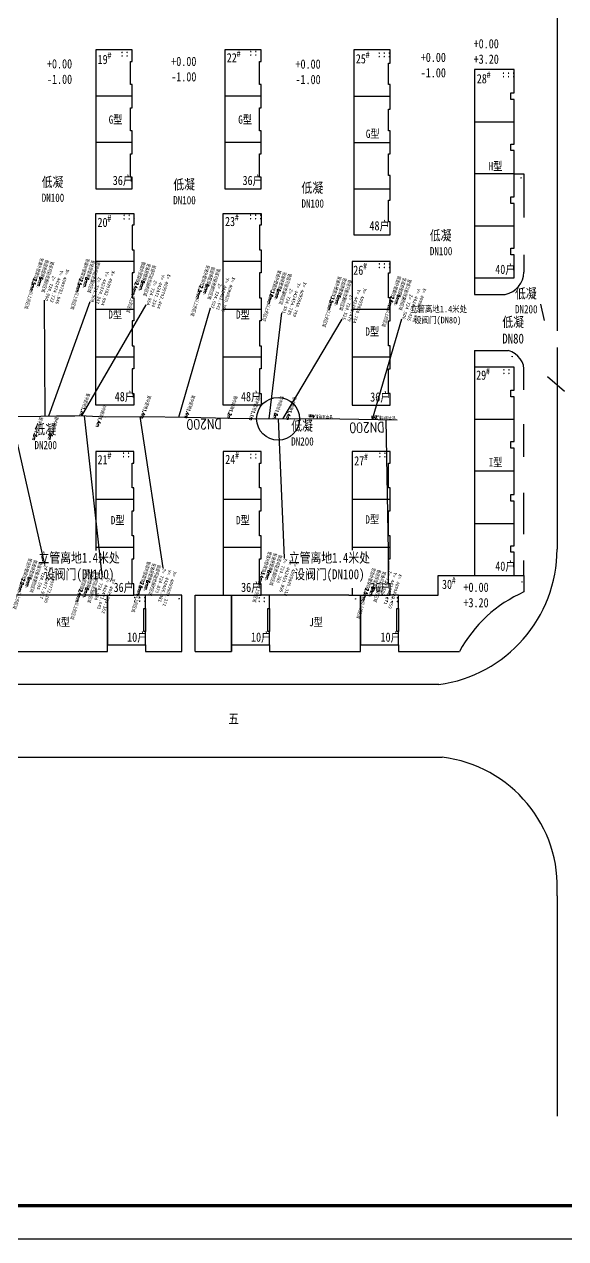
# Model space of a CAD drawing. Header units: millimetres. Extents: x 592308 to 1670214, y 1616300 to 2210300.
# Drawn here: x 1081300 to 1245091, y 1616300 to 1983646 of the extents above; entities that cross this region are included whole.
import ezdxf
from ezdxf.enums import TextEntityAlignment as Align

# ---------------------------------------------------------------- set-up
doc = ezdxf.new("R2010")
doc.units = ezdxf.units.MM
doc.header["$LTSCALE"] = 1000
doc.layers.get('0').update_dxf_attribs({"color": 1})
for name, color, linetype in [('JMD', 6, 'Continuous'), ('O-TY', 7, 'Continuous'), ('管中埋深', 3, 'Continuous')]:
    doc.layers.add(name, color=color, linetype=linetype)
doc.styles.add('HZ', font='rs.shx', dxfattribs={"width": 0.8, "bigfont": 'hztxt.shx'})
doc.dimstyles.get("Standard").update_dxf_attribs({"dimtxt": 0.18, "dimasz": 0.18, "dimexe": 0.18, "dimexo": 0.0625, "dimgap": 0.09, "dimtad": 0, "dimtih": 1, "dimtoh": 1, "dimdec": 4, "dimzin": 0, "dimdsep": 46, "dimtxsty": 'Standard', "dimcen": 0.09, "dimadec": 0, "dimazin": 0, "dimtfac": 1, "dimtdec": 4, "dimtofl": 0, "dimtmove": 0, "dimatfit": 3, "dimfxl": 0, "dimtolj": 1, "dimtzin": 0, "dimarcsym": 0})

msp = doc.modelspace()

# ---------------------------------------------------------------- linework, layer by layer
at = {"linetype": 'Continuous'}
for p, q in [((1079287, 1864970, -715), (1086332, 1865083, -315)), ((1086332, 1865083, -315), (1091062, 1865242, -315)), ((1091062, 1865242, -315), (1096589, 1865183, -335)), ((1096589, 1865183, -335), (1098152, 1865261, 735)), ((1098152, 1865261, -265), (1105729, 1864941, -55)), ((1105729, 1864941, -55), (1117467, 1865031, -375)), ((1117467, 1865031, -375), (1130306, 1864818, -275)), ((1130306, 1864818, -295), (1143586, 1864506, -175)), ((1143586, 1864506, -175), (1150370, 1864425, -295)), ((1150370, 1864425, -295), (1157494, 1864298, -885)), ((1157494, 1864298, -885), (1161692, 1864447, -495)), ((1161692, 1864447, -495), (1176742, 1864342, -715)), ((1176742, 1864342, -715), (1194056, 1864022, -705))]:
    msp.add_line(p, q, dxfattribs=at)
at = {"color": 7}
msp.add_line((592308, 1616300), (1670214, 1616300), dxfattribs=at)
at = {"color": 7, "const_width": 1000}
msp.add_lwpolyline([(1660608, 2200300), (602308, 2200300), (602308, 1626300), (1660608, 1626300)], close=True, dxfattribs=at)
at = {"linetype": 'Continuous'}
msp.add_circle((1158068, 1864319, -832), 6473, dxfattribs=at)
at = {"layer": 'O-TY', "color": 7}
for p, q in [((1242464, 2025652), (1242464, 1890968)), ((1113964, 1975923), (1102964, 1975923)), ((1102964, 1975923), (1102964, 1933923)), ((1113964, 1972423), (1113964, 1975923)), ((1141964, 1975923), (1141964, 1933923)), ((1152964, 1975923), (1141964, 1975923)), ((1152964, 1972423), (1152964, 1975923)), ((1180964, 1975923), (1180964, 1919923)), ((1191964, 1975923), (1180964, 1975923)), ((1191964, 1971923), (1191964, 1975923)), ((1113464, 1972423), (1113964, 1972423)), ((1113464, 1965423), (1113464, 1972423)), ((1152464, 1965423), (1152464, 1972423)), ((1152464, 1972423), (1152964, 1972423)), ((1191464, 1965423), (1191464, 1971923)), ((1191464, 1971923), (1191964, 1971923)), ((1229464, 1969923), (1217464, 1969923)), ((1217464, 1969923), (1217464, 1906923)), ((1229464, 1962923), (1229464, 1969923)), ((1113964, 1965423), (1113464, 1965423)), ((1113964, 1961923), (1113964, 1965423)), ((1152964, 1965423), (1152464, 1965423)), ((1152964, 1961923), (1152964, 1965423)), ((1191964, 1965423), (1191464, 1965423)), ((1191964, 1957923), (1191964, 1965423)), ((1113964, 1961923), (1102964, 1961923)), ((1113964, 1958423), (1113964, 1961923)), ((1152964, 1961923), (1141964, 1961923)), ((1152964, 1958423), (1152964, 1961923)), ((1180964, 1961923), (1191964, 1961923)), ((1228464, 1960923), (1228464, 1962923)), ((1228464, 1962923), (1229464, 1962923)), ((1113464, 1958423), (1113964, 1958423)), ((1113464, 1951423), (1113464, 1958423)), ((1152464, 1951423), (1152464, 1958423)), ((1152464, 1958423), (1152964, 1958423)), ((1229464, 1960923), (1228464, 1960923)), ((1229464, 1947423), (1229464, 1960923)), ((1191464, 1951423), (1191464, 1957923)), ((1191464, 1957923), (1191964, 1957923)), ((1113964, 1951423), (1113464, 1951423)), ((1113964, 1947923), (1113964, 1951423)), ((1152964, 1951423), (1152464, 1951423)), ((1152964, 1947923), (1152964, 1951423)), ((1191964, 1951423), (1191464, 1951423)), ((1191964, 1944423), (1191964, 1951423)), ((1217464, 1954173), (1229464, 1954173)), ((1113964, 1947923), (1102964, 1947923)), ((1113964, 1944423), (1113964, 1947923)), ((1152964, 1947923), (1141964, 1947923)), ((1152964, 1944423), (1152964, 1947923)), ((1180964, 1947923), (1191964, 1947923)), ((1228464, 1945423), (1228464, 1947423)), ((1228464, 1947423), (1229464, 1947423)), ((1113464, 1944423), (1113964, 1944423)), ((1113464, 1937423), (1113464, 1944423)), ((1152464, 1937423), (1152464, 1944423)), ((1152464, 1944423), (1152964, 1944423)), ((1191464, 1937923), (1191464, 1944423)), ((1191464, 1944423), (1191964, 1944423)), ((1229464, 1945423), (1228464, 1945423)), ((1229464, 1938423), (1229464, 1945423)), ((1113964, 1937423), (1113464, 1937423)), ((1113964, 1933923), (1113964, 1937423)), ((1152964, 1937423), (1152464, 1937423)), ((1152964, 1933923), (1152964, 1937423)), ((1191964, 1937923), (1191464, 1937923)), ((1191964, 1930423), (1191964, 1937923)), ((1229464, 1938423), (1217464, 1938423)), ((1229464, 1931423), (1229464, 1938423)), ((1229464, 1938423), (1232464, 1938423)), ((1232464, 1938423), (1232464, 1925191)), ((1102964, 1933923), (1113964, 1933923)), ((1141964, 1933923), (1152964, 1933923)), ((1180964, 1933923), (1191964, 1933923)), ((1191464, 1923923), (1191464, 1930423)), ((1191464, 1930423), (1191964, 1930423)), ((1228464, 1929423), (1228464, 1931423)), ((1228464, 1931423), (1229464, 1931423)), ((1229464, 1929423), (1228464, 1929423)), ((1229464, 1915923), (1229464, 1929423)), ((1102964, 1868423), (1102964, 1926423)), ((1102964, 1926423), (1114464, 1926423)), ((1114464, 1926423), (1114464, 1922923)), ((1141464, 1926423), (1152964, 1926423)), ((1141464, 1868423), (1141464, 1926423)), ((1152964, 1926423), (1152964, 1922923)), ((1114464, 1922923), (1113964, 1922923)), ((1113964, 1922923), (1113964, 1915423)), ((1152464, 1922923), (1152464, 1915423)), ((1152964, 1922923), (1152464, 1922923)), ((1191964, 1923923), (1191464, 1923923)), ((1191964, 1919923), (1191964, 1923923)), ((1217464, 1922673), (1229464, 1922673)), ((1180964, 1919923), (1191964, 1919923)), ((1113964, 1915423), (1114464, 1915423)), ((1114464, 1915423), (1114464, 1911923)), ((1152464, 1915423), (1152964, 1915423)), ((1152964, 1915423), (1152964, 1911923)), ((1228464, 1913923), (1228464, 1915923)), ((1228464, 1915923), (1229464, 1915923)), ((1229464, 1913923), (1228464, 1913923)), ((1229464, 1906923), (1229464, 1913923)), ((1114464, 1911923), (1102964, 1911923)), ((1114464, 1911923), (1114464, 1908423)), ((1152964, 1911923), (1141464, 1911923)), ((1152964, 1911923), (1152964, 1908423)), ((1180464, 1911923), (1180464, 1868423)), ((1191964, 1911923), (1180464, 1911923)), ((1191964, 1908423), (1191964, 1911923)), ((1232464, 1913868), (1232464, 1908707)), ((1114464, 1908423), (1113964, 1908423)), ((1113964, 1908423), (1113964, 1900923)), ((1152464, 1908423), (1152464, 1900923)), ((1152964, 1908423), (1152464, 1908423)), ((1191464, 1900923), (1191464, 1908423)), ((1191464, 1908423), (1191964, 1908423)), ((1217464, 1906923), (1229464, 1906923)), ((1217464, 1906923), (1217464, 1901923)), ((1113964, 1900923), (1114464, 1900923)), ((1114464, 1900923), (1114464, 1897423)), ((1152464, 1900923), (1152964, 1900923)), ((1152964, 1900923), (1152964, 1897423)), ((1191964, 1900923), (1191464, 1900923)), ((1191964, 1897423), (1191964, 1900923)), ((1217464, 1901923), (1226821, 1901923)), ((1114464, 1897423), (1102964, 1897423)), ((1114464, 1897423), (1114464, 1893923)), ((1152964, 1897423), (1141464, 1897423)), ((1152964, 1897423), (1152964, 1893923)), ((1191964, 1897423), (1180464, 1897423)), ((1191964, 1893923), (1191964, 1897423)), ((1237438, 1898963), (1238538, 1894013)), ((1114464, 1893923), (1113964, 1893923)), ((1113964, 1893923), (1113964, 1886423)), ((1152464, 1893923), (1152464, 1886423)), ((1152964, 1893923), (1152464, 1893923)), ((1191464, 1886423), (1191464, 1893923)), ((1191464, 1893923), (1191964, 1893923)), ((1113964, 1886423), (1114464, 1886423)), ((1114464, 1886423), (1114464, 1882923)), ((1152464, 1886423), (1152964, 1886423)), ((1152964, 1886423), (1152964, 1882923)), ((1191964, 1886423), (1191464, 1886423)), ((1191964, 1882923), (1191964, 1886423)), ((1217464, 1884923), (1217464, 1879923)), ((1217464, 1884923), (1227743, 1884923)), ((1242464, 1885928), (1242464, 1824861)), ((1114464, 1882923), (1102964, 1882923)), ((1114464, 1882923), (1114464, 1879423)), ((1152964, 1882923), (1141464, 1882923)), ((1152964, 1882923), (1152964, 1879423)), ((1191964, 1882923), (1180464, 1882923)), ((1191964, 1879423), (1191964, 1882923)), ((1114464, 1879423), (1113964, 1879423)), ((1113964, 1879423), (1113964, 1871923)), ((1152464, 1879423), (1152464, 1871923)), ((1152964, 1879423), (1152464, 1879423)), ((1191464, 1871923), (1191464, 1879423)), ((1191464, 1879423), (1191964, 1879423)), ((1217464, 1879923), (1217464, 1816923)), ((1229464, 1879923), (1217464, 1879923)), ((1229464, 1872923), (1229464, 1879923)), ((1232464, 1873122), (1232464, 1878247)), ((1239586, 1877128), (1244749, 1872657)), ((1113964, 1871923), (1114464, 1871923)), ((1114464, 1871923), (1114464, 1868423)), ((1152464, 1871923), (1152964, 1871923)), ((1152964, 1871923), (1152964, 1868423)), ((1191964, 1871923), (1191464, 1871923)), ((1191964, 1868423), (1191964, 1871923)), ((1228464, 1872923), (1229464, 1872923)), ((1228464, 1870923), (1228464, 1872923)), ((1229464, 1870923), (1228464, 1870923)), ((1229464, 1857423), (1229464, 1870923)), ((1114464, 1868423), (1102964, 1868423)), ((1152964, 1868423), (1141464, 1868423)), ((1180464, 1868423), (1191964, 1868423)), ((1217464, 1864173), (1229464, 1864173)), ((1232464, 1852780), (1232464, 1862736)), ((1228464, 1857423), (1229464, 1857423)), ((1228464, 1855423), (1228464, 1857423)), ((1229464, 1855423), (1228464, 1855423)), ((1229464, 1848423), (1229464, 1855423)), ((1114464, 1854423), (1102964, 1854423)), ((1102964, 1854423), (1102964, 1824471)), ((1114464, 1850923), (1114464, 1854423)), ((1141464, 1854423), (1141464, 1810923)), ((1152964, 1854423), (1141464, 1854423)), ((1152964, 1850923), (1152964, 1854423)), ((1191964, 1854423), (1180464, 1854423)), ((1180464, 1854423), (1180464, 1824586)), ((1191964, 1850923), (1191964, 1854423)), ((1113964, 1850923), (1114464, 1850923)), ((1113964, 1843423), (1113964, 1850923)), ((1152464, 1843423), (1152464, 1850923)), ((1152464, 1850923), (1152964, 1850923)), ((1191464, 1850923), (1191964, 1850923)), ((1191464, 1843423), (1191464, 1850923)), ((1229464, 1848423), (1217464, 1848423)), ((1229464, 1841423), (1229464, 1848423)), ((1114464, 1843423), (1113964, 1843423)), ((1114464, 1839923), (1114464, 1843423)), ((1152964, 1843423), (1152464, 1843423)), ((1152964, 1839923), (1152964, 1843423)), ((1191964, 1843423), (1191464, 1843423)), ((1191964, 1839923), (1191964, 1843423)), ((1228464, 1841423), (1229464, 1841423)), ((1228464, 1839423), (1228464, 1841423)), ((1232464, 1829403), (1232464, 1841952)), ((1114464, 1839923), (1102964, 1839923)), ((1114464, 1836423), (1114464, 1839923)), ((1152964, 1839923), (1141464, 1839923)), ((1152964, 1836423), (1152964, 1839923)), ((1191964, 1839923), (1180464, 1839923)), ((1191964, 1836423), (1191964, 1839923)), ((1229464, 1839423), (1228464, 1839423)), ((1229464, 1825923), (1229464, 1839423)), ((1113964, 1836423), (1114464, 1836423)), ((1113964, 1828923), (1113964, 1836423)), ((1152464, 1828923), (1152464, 1836423)), ((1152464, 1836423), (1152964, 1836423)), ((1191464, 1836423), (1191964, 1836423)), ((1191464, 1828923), (1191464, 1836423)), ((1217464, 1832673), (1229464, 1832673)), ((1114464, 1828923), (1113964, 1828923)), ((1114464, 1825423), (1114464, 1828923)), ((1152964, 1828923), (1152464, 1828923)), ((1152964, 1825423), (1152964, 1828923)), ((1191964, 1828923), (1191464, 1828923)), ((1191964, 1825423), (1191964, 1828923)), ((1228464, 1825923), (1229464, 1825923)), ((1228464, 1823923), (1228464, 1825923)), ((1114464, 1825423), (1102964, 1825423)), ((1114464, 1821923), (1114464, 1825423)), ((1152964, 1825423), (1141464, 1825423)), ((1152964, 1821923), (1152964, 1825423)), ((1191964, 1825423), (1180464, 1825423)), ((1191964, 1821923), (1191964, 1825423)), ((1229464, 1823923), (1228464, 1823923)), ((1229464, 1816923), (1229464, 1823923)), ((1113964, 1821923), (1114464, 1821923)), ((1113964, 1814423), (1113964, 1821923)), ((1152464, 1814423), (1152464, 1821923)), ((1152464, 1821923), (1152964, 1821923)), ((1191464, 1821923), (1191964, 1821923)), ((1191464, 1814423), (1191464, 1821923)), ((1232464, 1816923), (1232464, 1821414)), ((1206464, 1810923), (1206464, 1816923)), ((1206464, 1816923), (1217464, 1816923)), ((1217464, 1816923), (1229464, 1816923)), ((1229464, 1816923), (1232464, 1816923)), ((1232464, 1816923), (1232464, 1811923)), ((1102964, 1813218), (1102964, 1810923)), ((1114464, 1814423), (1113964, 1814423)), ((1114464, 1810923), (1114464, 1814423)), ((1152964, 1814423), (1152464, 1814423)), ((1152964, 1810923), (1152964, 1814423)), ((1180464, 1813068), (1180464, 1810923)), ((1191964, 1814423), (1191464, 1814423)), ((1191964, 1810923), (1191964, 1814423)), ((1102964, 1810923), (1078964, 1810923)), ((1102964, 1810923), (1114464, 1810923)), ((1106464, 1793923), (1106464, 1810923)), ((1106464, 1810923), (1106464, 1795923)), ((1117964, 1810923), (1114464, 1810923)), ((1117964, 1806923), (1117964, 1810923)), ((1128964, 1810923), (1117964, 1810923)), ((1128964, 1793923), (1128964, 1810923)), ((1132964, 1793923), (1132964, 1810923)), ((1132964, 1810923), (1141464, 1810923)), ((1141464, 1810923), (1152964, 1810923)), ((1143964, 1793923), (1143964, 1810923)), ((1143964, 1810923), (1143964, 1795923)), ((1155464, 1810923), (1152464, 1810923)), ((1179464, 1810923), (1155464, 1810923)), ((1155464, 1806923), (1155464, 1810923)), ((1179464, 1810923), (1190964, 1810923)), ((1180464, 1810923), (1191964, 1810923)), ((1182964, 1810923), (1182964, 1795923)), ((1182964, 1793923), (1182964, 1810923)), ((1194464, 1810923), (1190964, 1810923)), ((1194464, 1806923), (1194464, 1810923)), ((1194464, 1810923), (1206464, 1810923)), ((1117464, 1806923), (1117964, 1806923)), ((1117464, 1799923), (1117464, 1806923)), ((1117964, 1806923), (1117964, 1799923)), ((1154964, 1806923), (1155464, 1806923)), ((1154964, 1799923), (1154964, 1806923)), ((1155464, 1806923), (1155464, 1799923)), ((1193964, 1799923), (1193964, 1806923)), ((1193964, 1806923), (1194464, 1806923)), ((1194464, 1806923), (1194464, 1799923)), ((1117964, 1799923), (1117464, 1799923)), ((1117964, 1795923), (1117964, 1799923)), ((1155464, 1799923), (1154964, 1799923)), ((1155464, 1795923), (1155464, 1799923)), ((1194464, 1799923), (1193964, 1799923)), ((1194464, 1795923), (1194464, 1799923)), ((1078964, 1793923), (1106464, 1793923)), ((1106464, 1795923), (1117964, 1795923)), ((1117964, 1795923), (1117964, 1793923)), ((1117964, 1793923), (1128964, 1793923)), ((1132964, 1793923), (1143964, 1793923)), ((1143964, 1795923), (1155464, 1795923)), ((1143964, 1795923), (1143964, 1793923)), ((1155464, 1795923), (1155464, 1793923)), ((1155464, 1793923), (1182964, 1793923)), ((1182964, 1795923), (1194464, 1795923)), ((1194464, 1795923), (1194464, 1793923)), ((1194464, 1793923), (1212964, 1793923)), ((1206709, 1783923), (832273, 1783923)), ((831689, 1761923), (1207714, 1761923)), ((1242464, 1720015), (1242464, 1653398))]:
    msp.add_line(p, q, dxfattribs=at)
for centre, radius, start, end in [((1225329, 1908903), 7138, 282.06481, 358.4298), ((1226231, 1878846), 6262, 354.51266, 76.02951), ((1201093, 1824911), 41371, 277.80214, 359.93138), ((1248606, 1774873), 40413, 113.54205, 151.87673), ((1203053, 1722696), 39502, 356.10863, 83.22429)]:
    msp.add_arc(centre, radius, start, end, dxfattribs=at)

# ---------------------------------------------------------------- texts
at = {"color": 7, "char_height": 1000, "attachment_point": 1, "rotation": 252.24449, "style": 'HZ'}
for s, insert in [('管道可能泄漏的区域\\P管道原壁厚6mm，\\P管道外壁腐蚀2.5mm以上的区域', (1090250, 1911734, -726975)), ('管道可能泄漏的区域\\P管道原壁厚6mm，\\P管道外壁腐蚀2.5mm以上的区域', (1104158, 1911602, -726975)), ('管道可能泄漏的区域\\P管道原壁厚6mm，\\P管道外壁腐蚀2.4mm以上的区域', (1121065, 1910622, -726911)), ('管道可能泄漏的区域\\P管道原壁厚6mm，\\P管道外壁腐蚀2.3mm以上的区域', (1140532, 1909590, -726952)), ('管道可能泄漏的区域\\P管道原壁厚6mm，\\P管道外壁腐蚀3.6mm以上的区域', (1162128, 1908062, -727374)), ('管道可能泄漏的区域\\P管道原壁厚6mm，\\P管道外壁腐蚀3.5mm以上的区域', (1180319, 1906251, -727350)), ('管道可能泄漏的区域\\P管道原壁厚6mm，\\P管道外壁腐蚀2.6mm以上的区域', (1198371, 1906333, -727369)), ('管道可能泄漏的区域\\P管道原壁厚6mm，\\P管道外壁腐蚀2.9mm以上的区域', (1086726, 1820947, -727280)), ('管道可能泄漏的区域\\P管道原壁厚6mm，\\P管道外壁腐蚀3.4mm以上的区域', (1159248, 1822998, -727491)), ('管道可能泄漏的区域\\P管道原壁厚6mm，\\P管道外壁腐蚀2.4mm以上的区域', (1104130, 1817781, -726891)), ('管道可能泄漏的区域\\P管道原壁厚6mm，\\P管道外壁腐蚀2.6mm以上的区域', (1122607, 1819965, -727001)), ('管道可能泄漏的区域\\P管道原壁厚6mm，\\P管道外壁腐蚀2.5mm以上的区域', (1190687, 1818024, -727367))]:
    msp.add_mtext(s, dxfattribs=dict(at, insert=insert))
at = {"linetype": 'Continuous', "char_height": 1000, "rotation": 252.24449}
for s, insert, attachment_point in [('\\A1;X= 4099781.946\\PY= 442474.722\\PZ= 724.900', (1087436, 1900178, -315), 9), ('\\A1;X= 4099782.994\\PY= 442474.347\\PZ= 724.900', (1101257, 1899774, -315), 9), ('\\A1;X= 4099792.464\\PY= 442471.234\\PZ= 724.964', (1118164, 1898794, -251), 9), ('\\A1;X= 4099820.556\\PY= 442462.641\\PZ= 724.922', (1137660, 1897852, -293), 9), ('\\A1;X= 4099846.799\\PY= 442454.785\\PZ= 724.501', (1159256, 1896325, -714), 9), ('\\A1;X= 4099850.754\\PY= 442453.479\\PZ= 724.525', (1177418, 1894423, -690), 9), ('\\A1;X= 4099876.606\\PY= 442445.426\\PZ= 724.506', (1195499, 1894595, -709), 9), ('\\A1;X= 4099849.318\\PY= 442453.996\\PZ= 724.383', (1159902, 1822272, -832), 7), ('\\A1;X= 4099772.190\\PY= 442477.957\\PZ= 724.595', (1087381, 1820221, -620), 7), ('\\A1;X= 4099809.271\\PY= 442466.081\\PZ= 724.873', (1123261, 1819238, -342), 7), ('\\A1;X= 4099880.459\\PY= 442444.271\\PZ= 724.508', (1191516, 1818502, -707), 7), ('\\A1;X= 4099793.162\\PY= 442471.043\\PZ= 724.984', (1104785, 1817055, -231), 7)]:
    msp.add_mtext(s, dxfattribs=dict(at, insert=insert, attachment_point=attachment_point))
at = {"layer": 'JMD', "linetype": 'Continuous', "style": 'HZ', "width": 0.8}
for p in [(1135678, 1862686, -725215), (1184939, 1861677, -725215)]:
    msp.add_text('DN200', height=3000, rotation=181.23159, dxfattribs=at).set_placement(p, align=Align.MIDDLE)
at = {"layer": 'O-TY', "color": 7, "attachment_point": 1, "style": 'HZ'}
for s, insert, char_height in [('{\\fFangSong_GB2312|b0|i0|c134|p49;+0.00\\P+3.20}', (1217233, 1979174), 2800), ('{\\fFangSong_GB2312|b0|i0|c134|p49;+0.00\\P-1.00}', (1088151, 1973091), 2800), ('{\\fFangSong_GB2312|b0|i0|c134|p49;19}', (1103482, 1974422), 2800), ('{\\fFangSong_GB2312|b0|i0|c134|p49;#}', (1106437, 1975233), 2000), ('{\\fFangSong_GB2312|b0|i0|c134|p49;...}', (1110110, 1977722), 2800), ('{\\fFangSong_GB2312|b0|i0|c134|p49;...}', (1110110, 1976650), 2800), ('{\\fFangSong_GB2312|b0|i0|c134|p49;+0.00\\P-1.00}', (1125748, 1973835), 2800), ('{\\fFangSong_GB2312|b0|i0|c134|p49;22}', (1142536, 1974914), 2800), ('{\\fFangSong_GB2312|b0|i0|c134|p49;#}', (1145491, 1975725), 2000), ('{\\fFangSong_GB2312|b0|i0|c134|p49;...}', (1149058, 1977989), 2800), ('{\\fFangSong_GB2312|b0|i0|c134|p49;...}', (1149058, 1976917), 2800), ('{\\fFangSong_GB2312|b0|i0|c134|p49;+0.00\\P-1.00}', (1163338, 1973015), 2800), ('{\\fFangSong_GB2312|b0|i0|c134|p49;25}', (1181580, 1974604), 2800), ('{\\fFangSong_GB2312|b0|i0|c134|p49;#}', (1184535, 1975415), 2000), ('{\\fFangSong_GB2312|b0|i0|c134|p49;...}', (1187917, 1977515), 2800), ('{\\fFangSong_GB2312|b0|i0|c134|p49;...}', (1187917, 1976443), 2800), ('{\\fFangSong_GB2312|b0|i0|c134|p49;+0.00\\P-1.00}', (1201232, 1975055), 2800), ('{\\fFangSong_GB2312|b0|i0|c134|p49;#}', (1221133, 1969386), 2000), ('{\\fFangSong_GB2312|b0|i0|c134|p49;...}', (1225503, 1971446), 2800), ('{\\fFangSong_GB2312|b0|i0|c134|p49;28}', (1218178, 1968576), 2800), ('{\\fFangSong_GB2312|b0|i0|c134|p49;...}', (1225503, 1970374), 2800), ('{\\fFangSong_GB2312|b0|i0|c134|p49;G型}', (1106840, 1956072), 2500), ('{\\fFangSong_GB2312|b0|i0|c134|p49;G型}', (1146026, 1956072), 2500), ('{\\fFangSong_GB2312|b0|i0|c134|p49;G型}', (1184616, 1951779), 2500), ('{\\fFangSong_GB2312|b0|i0|c134|p49;H型}', (1221786, 1941970), 2500), ('{\\fFangSong_GB2312|b0|i0|c134|p49;低凝\\P\\H0.8333x;DN100}', (1086584, 1937445), 3000), ('{\\fFangSong_GB2312|b0|i0|c134|p49;36户}', (1108062, 1937829), 2800), ('{\\fFangSong_GB2312|b0|i0|c134|p49;低凝\\P\\H0.8333x;DN100}', (1126365, 1936682), 3000), ('{\\fFangSong_GB2312|b0|i0|c134|p49;36户}', (1147319, 1937829), 2800), ('{\\fFangSong_GB2312|b0|i0|c134|p49;低凝\\P\\H0.8333x;DN100}', (1165154, 1935693), 3000), ('{\\fFangSong_GB2312|b0|i0|c134|p49;20}', (1103448, 1925138), 2800), ('{\\fFangSong_GB2312|b0|i0|c134|p49;#}', (1106403, 1925949), 2000), ('{\\fFangSong_GB2312|b0|i0|c134|p49;...}', (1110739, 1928435), 2800), ('{\\fFangSong_GB2312|b0|i0|c134|p49;...}', (1110739, 1927363), 2800), ('{\\fFangSong_GB2312|b0|i0|c134|p49;23}', (1142020, 1925406), 2800), ('{\\fFangSong_GB2312|b0|i0|c134|p49;#}', (1144975, 1926217), 2000), ('{\\fFangSong_GB2312|b0|i0|c134|p49;...}', (1149000, 1928493), 2800), ('{\\fFangSong_GB2312|b0|i0|c134|p49;...}', (1149000, 1927421), 2800), ('{\\fFangSong_GB2312|b0|i0|c134|p49;48户}', (1185717, 1924107), 2800), ('{\\fFangSong_GB2312|b0|i0|c134|p49;低凝\\P\\H0.8333x;DN100}', (1203993, 1921287), 3000), ('{\\fFangSong_GB2312|b0|i0|c134|p49;26}', (1180808, 1910671), 2800), ('{\\fFangSong_GB2312|b0|i0|c134|p49;#}', (1183763, 1911481), 2000), ('{\\fFangSong_GB2312|b0|i0|c134|p49;...}', (1187948, 1913741), 2800), ('{\\fFangSong_GB2312|b0|i0|c134|p49;...}', (1187948, 1912670), 2800), ('{\\fFangSong_GB2312|b0|i0|c134|p49;40户}', (1223771, 1910929), 2800), ('{\\fFangSong_GB2312|b0|i0|c134|p49;低凝\\P\\H0.8333x;DN200}', (1229761, 1903715), 3000), ('{\\f@FangSong_GB2312|b0|i0|c134|p49;D\\fFangSong_GB2312|b0|i0|c134|p49;型}', (1106735, 1897126), 2500), ('{\\f@FangSong_GB2312|b0|i0|c134|p49;D\\fFangSong_GB2312|b0|i0|c134|p49;型}', (1145363, 1897091), 2500), ('{\\fFangSong_GB2312|b0|i0|c134|p49;\\H0.6667x;立管离地1.4米处\\P 设阀门\\f@FangSong_GB2312|b0|i0|c134|p49;(DN80)\\fFangSong_GB2312|b0|i0|c134|p49;\\H1.5x; }', (1198029, 1898502), 3000), ('{\\fFangSong_GB2312|b0|i0|c134|p49;低凝\\PDN80}', (1225910, 1895084), 3000), ('{\\f@FangSong_GB2312|b0|i0|c134|p49;D\\fFangSong_GB2312|b0|i0|c134|p49;型}', (1184495, 1891952), 2500), ('{\\fFangSong_GB2312|b0|i0|c134|p49;29}', (1217983, 1878927), 2800), ('{\\fFangSong_GB2312|b0|i0|c134|p49;#}', (1220938, 1879738), 2000), ('{\\fFangSong_GB2312|b0|i0|c134|p49;...}', (1225634, 1881710), 2800), ('{\\fFangSong_GB2312|b0|i0|c134|p49;...}', (1225634, 1880639), 2800), ('{\\fFangSong_GB2312|b0|i0|c134|p49;48户}', (1108647, 1872431), 2800), ('{\\fFangSong_GB2312|b0|i0|c134|p49;48户}', (1146844, 1872431), 2800), ('{\\fFangSong_GB2312|b0|i0|c134|p49;36户}', (1185941, 1872311), 2800), ('{\\fFangSong_GB2312|b0|i0|c134|p49;低凝\\P\\H0.8333x;DN200}', (1084376, 1862622), 3000), ('{\\fFangSong_GB2312|b0|i0|c134|p49;低凝\\P\\H0.8333x;DN200}', (1162050, 1863719), 3000), ('{\\fFangSong_GB2312|b0|i0|c134|p49;21}', (1103471, 1853351), 2800), ('{\\fFangSong_GB2312|b0|i0|c134|p49;#}', (1106425, 1854162), 2000), ('{\\fFangSong_GB2312|b0|i0|c134|p49;...}', (1110557, 1856505), 2800), ('{\\fFangSong_GB2312|b0|i0|c134|p49;...}', (1110557, 1855434), 2800), ('{\\fFangSong_GB2312|b0|i0|c134|p49;24}', (1142087, 1853433), 2800), ('{\\fFangSong_GB2312|b0|i0|c134|p49;#}', (1145042, 1854244), 2000), ('{\\fFangSong_GB2312|b0|i0|c134|p49;...}', (1149064, 1856132), 2800), ('{\\fFangSong_GB2312|b0|i0|c134|p49;...}', (1149064, 1855060), 2800), ('{\\fFangSong_GB2312|b0|i0|c134|p49;27}', (1181087, 1852995), 2800), ('{\\fFangSong_GB2312|b0|i0|c134|p49;#}', (1184042, 1853806), 2000), ('{\\fFangSong_GB2312|b0|i0|c134|p49;...}', (1188109, 1856479), 2800), ('{\\fFangSong_GB2312|b0|i0|c134|p49;...}', (1188109, 1855408), 2800), ('{\\fFangSong_GB2312|b0|i0|c134|p49;I型}', (1221786, 1852392), 2500), ('{\\f@FangSong_GB2312|b0|i0|c134|p49;D\\fFangSong_GB2312|b0|i0|c134|p49;型}', (1107480, 1834889), 2500), ('{\\f@FangSong_GB2312|b0|i0|c134|p49;D\\fFangSong_GB2312|b0|i0|c134|p49;型}', (1145363, 1834889), 2500), ('{\\f@FangSong_GB2312|b0|i0|c134|p49;D\\fFangSong_GB2312|b0|i0|c134|p49;型}', (1184495, 1835131), 2500), ('{\\fFangSong_GB2312|b0|i0|c134|p49;立管离地1.4米处\\P 设阀门\\f@FangSong_GB2312|b0|i0|c134|p49;(DN100)\\fFangSong_GB2312|b0|i0|c134|p49; }', (1085624, 1823794), 3000), ('{\\fFangSong_GB2312|b0|i0|c134|p49;立管离地1.4米处\\P 设阀门\\f@FangSong_GB2312|b0|i0|c134|p49;(DN100)\\fFangSong_GB2312|b0|i0|c134|p49; }', (1161333, 1823794), 3000), ('{\\fFangSong_GB2312|b0|i0|c134|p49;40户}', (1223771, 1821131), 2800), ('{\\fFangSong_GB2312|b0|i0|c134|p49;36户}', (1108302, 1814738), 2800), ('{\\fFangSong_GB2312|b0|i0|c134|p49;36户}', (1146890, 1814738), 2800), ('{\\fFangSong_GB2312|b0|i0|c134|p49;36户}', (1185941, 1814738), 2800), ('{\\fFangSong_GB2312|b0|i0|c134|p49;30}', (1207656, 1815649), 2800), ('{\\fFangSong_GB2312|b0|i0|c134|p49;#}', (1210611, 1816460), 2000), ('{\\fFangSong_GB2312|b0|i0|c134|p49;+0.00\\P+3.20}', (1214153, 1814761), 2800), ('{\\fFangSong_GB2312|b0|i0|c134|p49;...}', (1113934, 1812811), 2800), ('{\\fFangSong_GB2312|b0|i0|c134|p49;...}', (1113934, 1811739), 2800), ('{\\fFangSong_GB2312|b0|i0|c134|p49;...}', (1151615, 1812727), 2800), ('{\\fFangSong_GB2312|b0|i0|c134|p49;...}', (1151615, 1811655), 2800), ('{\\fFangSong_GB2312|b0|i0|c134|p49;...}', (1190354, 1812727), 2800), ('{\\fFangSong_GB2312|b0|i0|c134|p49;...}', (1190354, 1811655), 2800), ('{\\fFangSong_GB2312|b0|i0|c134|p49;K型}', (1090992, 1804070), 2500), ('{\\fFangSong_GB2312|b0|i0|c134|p49;J型}', (1167481, 1804070), 2500), ('{\\fFangSong_GB2312|b0|i0|c134|p49;10户}', (1112416, 1799670), 2800), ('{\\fFangSong_GB2312|b0|i0|c134|p49;10户}', (1149891, 1799670), 2800), ('{\\fFangSong_GB2312|b0|i0|c134|p49;10户}', (1189065, 1799670), 2800), ('{\\fFangSong_GB2312|b0|i0|c134|p49;经                                                                                                           五                                                                                                                                路}', (965032, 1775076), 3000)]:
    msp.add_mtext(s, dxfattribs=dict(at, insert=insert, char_height=char_height))
at = {"layer": 'O-TY', "color": 7, "char_height": 2800, "attachment_point": 1, "rotation": 270, "style": 'HZ'}
for insert in [(1234147, 1937937), (1231479, 1883915), (1234452, 1815716), (1108326, 1810398), (1130732, 1810648), (1184094, 1810599)]:
    msp.add_mtext('{\\fFangSong_GB2312|b0|i0|c134|p49;.}', dxfattribs=dict(at, insert=insert))
at = {"layer": '管中埋深', "linetype": 'Continuous', "style": 'HZ', "width": 0.8}
for s, rotation, p in [('管中距地1.7m', 252.24449, (1100120, 1872184, 1434)), ('管中距地1.4m', 252.24449, (1118642, 1871538, 1022)), ('管中距地1.4m', 252.24449, (1131967, 1871601, 1109)), ('管中距地1.2m', 252.24449, (1144775, 1871407, 1022)), ('管中距地1.1m', 252.24449, (1151519, 1871022, 802)), ('管中距地1.6m', 252.24449, (1158728, 1871344, 716)), ('管中距地1.4m', 252.24449, (1162614, 1871167, 900)), ('管中距地1.4m', 252.24449, (1105175, 1868969, 1346)), ('管中距地1.6m', 252.24449, (1085899, 1864959, 1280)), ('管中距地1.6m', 252.24449, (1090629, 1865118, 1283)), ('管中距地1.4m', 179.39536, (1174659, 1865496, 687)), ('管中距地1.2m', 179.28083, (1193673, 1865110, 495))]:
    msp.add_text(s, height=1000, rotation=rotation, dxfattribs=at).set_placement(p)

# ---------------------------------------------------------------- leaders
at = {"linetype": 'Continuous', "annotation_type": 0, "has_hookline": 1, "horizontal_direction": (-0.304956, -0.952366, 0)}
for points, hookline_direction, text_width in [([(1087585, 1865125, -315), (1087436, 1900178, -315), (1087436, 1900178, -315)], 1, 12500), ([(1088697, 1865163, -315), (1101257, 1899774, -315)], 1, 12833), ([(1098665, 1865239, -251), (1118164, 1898794, -251)], 1, 12833), ([(1128040, 1864856, -293), (1137660, 1897852, -293)], 1, 12667), ([(1155428, 1864335, -714), (1159256, 1896325, -714)], 1, 12833), ([(1186670, 1864158, -709), (1195499, 1894595, -709)], 1, 12667), ([(1159593, 1864373, -690), (1177418, 1894423, -690)], 1, 12667), ([(1077307, 1865020, -620), (1087381, 1820221, -620), (1087381, 1820221, -620)], 0, 12333), ([(1099388, 1865209, -231), (1104785, 1817055, -231), (1104785, 1817055, -231)], 0, 12500), ([(1116243, 1865021, -342), (1123261, 1819239, -342), (1123261, 1819239, -342)], 0, 12333), ([(1158068, 1864319, -832), (1159902, 1822272, -832), (1159902, 1822272, -832)], 0, 12500), ([(1190691, 1864084, -707), (1191516, 1818502, -707), (1191516, 1818502, -707)], 0, 12667)]:
    msp.add_leader(points, dimstyle='Standard', dxfattribs=dict(at, hookline_direction=hookline_direction, text_width=text_width))

doc.saveas('drawing.dxf')
